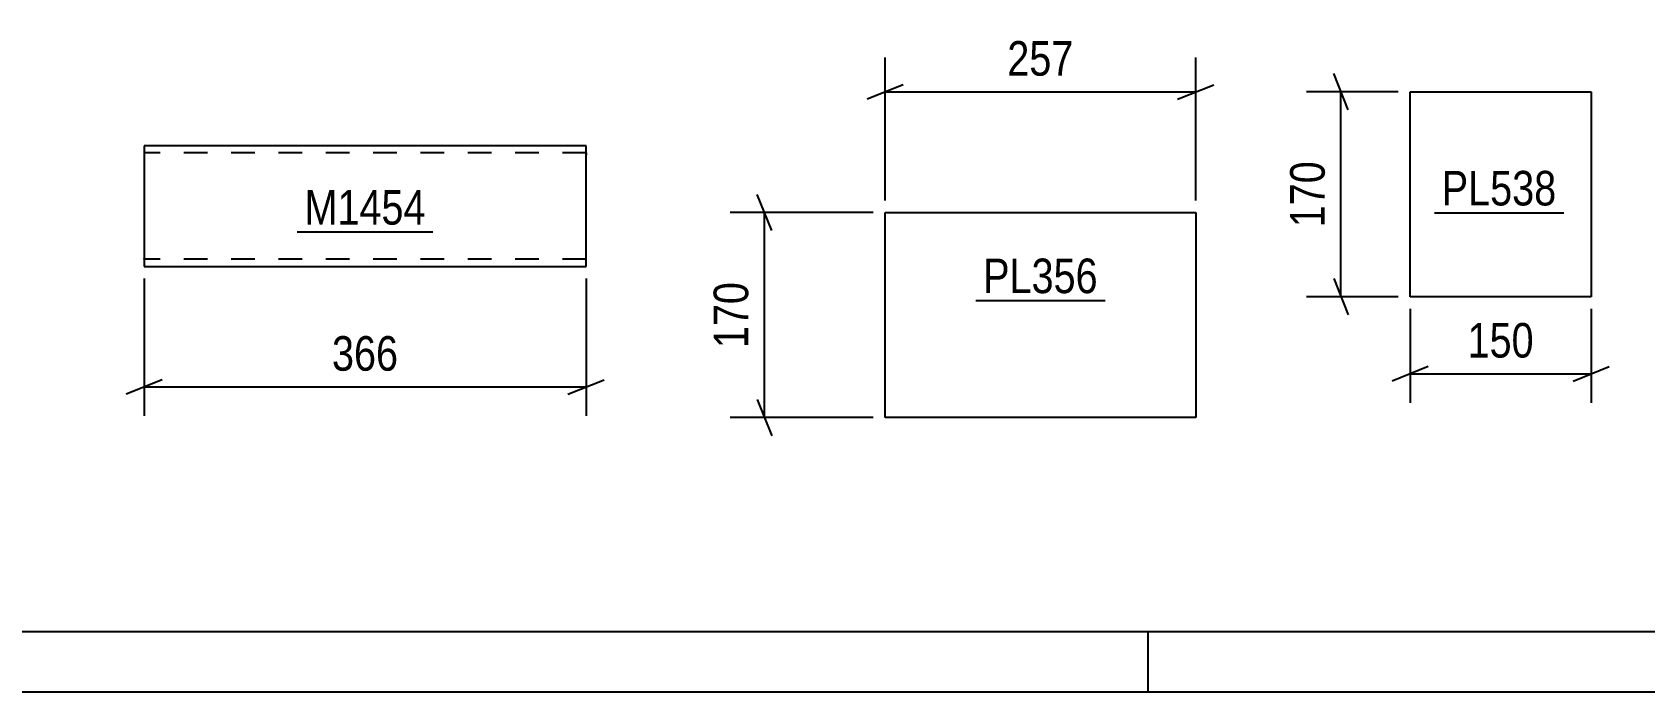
# Model space of a CAD drawing. Header units: millimetres. Extents: x 0 to 420, y 0 to 297.
# Drawn here: x 117.5 to 251.2, y 0 to 54.7 of the extents above; entities that cross this region are included whole.
import ezdxf

# ---------------------------------------------------------------- set-up
doc = ezdxf.new("R2010")
doc.units = ezdxf.units.MM
doc.linetypes.add('DXK_LINE_DOT2', pattern=[3.9198, 1.9599, -1.9599])
doc.styles.add('Arial Narrow', font='ARIALN.TTF', dxfattribs={"height": 0.2})

# ---------------------------------------------------------------- blocks, each defined once
blk = doc.blocks.new('Unknown-318893011-1115')
at = {"color": 5, "linetype": 'Continuous'}
for p, q in [((5, 5), (415, 5)), ((210, 0), (210, 5)), ((0, 0), (420, 0))]:
    blk.add_line(p, q, dxfattribs=at)
blk = doc.blocks.new('Part-318893011-2779 - 2765')
at = {"color": 2, "linetype": 'Continuous'}
for p, q in [((126.82, 45.27), (126.82, 35.36)), ((163.43, 45.27), (126.82, 45.27)), ((163.43, 36.47), (163.43, 45.27)), ((163.43, 35.27), (163.43, 36.47)), ((126.82, 35.36), (126.82, 35.27)), ((126.82, 35.27), (163.43, 35.27))]:
    blk.add_line(p, q, dxfattribs=at)
at = {"color": 7, "linetype": 'DXK_LINE_DOT2'}
for p, q in [((163.43, 44.67), (126.82, 44.67)), ((163.43, 44.67), (163.43, 44.63)), ((163.43, 44.63), (163.43, 44.67)), ((163.43, 44.53), (163.43, 44.63)), ((163.43, 44.63), (163.43, 44.53)), ((163.43, 35.92), (163.43, 36.24)), ((126.82, 35.87), (126.82, 35.92)), ((163.43, 35.87), (126.82, 35.87)), ((163.43, 35.87), (163.43, 35.92))]:
    blk.add_line(p, q, dxfattribs=at)
blk = doc.blocks.new('Part-318893011-2809 - 2795')
at = {"color": 2, "linetype": 'Continuous'}
for p, q in [((231.72, 32.75), (231.72, 49.75)), ((231.72, 49.75), (246.72, 49.75)), ((246.72, 49.75), (246.72, 32.75)), ((246.72, 32.75), (231.72, 32.75))]:
    blk.add_line(p, q, dxfattribs=at)
blk = doc.blocks.new('Part-318893011-4803 - 4802')
at = {"color": 2, "linetype": 'Continuous'}
for p, q in [((188.22, 22.73), (188.22, 39.73)), ((188.22, 39.73), (213.95, 39.73)), ((213.95, 39.73), (213.95, 22.73)), ((213.95, 22.73), (188.22, 22.73))]:
    blk.add_line(p, q, dxfattribs=at)
blk = doc.blocks.new('StraightDimension-318893011-2781 - 2765')
at = {"color": 7, "linetype": 'Continuous'}
for p, q in [((126.82, 34.27), (126.82, 22.87)), ((163.43, 34.27), (163.43, 22.87)), ((128.32, 25.87), (125.32, 24.67)), ((161.93, 24.67), (164.93, 25.87)), ((126.82, 25.27), (163.43, 25.27))]:
    blk.add_line(p, q, dxfattribs=at)
at = {"color": 0}
blk.add_wipeout([(148.47, 26.02), (148.47, 30.22), (141.78, 30.22), (141.78, 26.02)], dxfattribs=at)
at = {"color": 3, "style": 'Arial Narrow'}
blk.add_text('366', height=2.863, dxfattribs=at).set_placement((142.38, 26.62))
blk = doc.blocks.new('StraightDimension-318893011-2811 - 2795')
at = {"color": 7, "linetype": 'Continuous'}
for p, q in [((226.59, 48.25), (225.39, 51.25)), ((230.72, 49.75), (223.14, 49.75)), ((225.99, 32.75), (225.99, 49.75)), ((225.39, 34.25), (226.59, 31.25)), ((230.72, 32.75), (223.14, 32.75))]:
    blk.add_line(p, q, dxfattribs=at)
at = {"color": 0}
blk.add_wipeout([(225.24, 44.6), (221.04, 44.6), (221.04, 37.91), (225.24, 37.91)], dxfattribs=at)
at = {"color": 3, "style": 'Arial Narrow'}
blk.add_text('170', height=2.863, rotation=90.0002, dxfattribs=at).set_placement((224.64, 38.51))
blk = doc.blocks.new('StraightDimension-318893011-2822 - 2795')
at = {"color": 7, "linetype": 'Continuous'}
for p, q in [((231.72, 31.75), (231.72, 23.96)), ((246.72, 31.75), (246.72, 23.96)), ((233.22, 26.96), (230.22, 25.76)), ((245.22, 25.76), (248.22, 26.96)), ((231.72, 26.36), (246.72, 26.36))]:
    blk.add_line(p, q, dxfattribs=at)
at = {"color": 0}
blk.add_wipeout([(242.56, 27.11), (242.56, 31.31), (235.88, 31.31), (235.88, 27.11)], dxfattribs=at)
at = {"color": 3, "style": 'Arial Narrow'}
blk.add_text('150', height=2.863, dxfattribs=at).set_placement((236.48, 27.71))
blk = doc.blocks.new('StraightDimension-318893011-4805 - 4802')
at = {"color": 7, "linetype": 'Continuous'}
for p, q in [((178.82, 38.23), (177.62, 41.23)), ((187.22, 39.73), (175.37, 39.73)), ((178.22, 22.73), (178.22, 39.73)), ((177.62, 24.23), (178.82, 21.23)), ((187.22, 22.73), (175.37, 22.73))]:
    blk.add_line(p, q, dxfattribs=at)
at = {"color": 0}
blk.add_wipeout([(177.47, 34.57), (173.27, 34.57), (173.27, 27.89), (177.47, 27.89)], dxfattribs=at)
at = {"color": 3, "style": 'Arial Narrow'}
blk.add_text('170', height=2.863, rotation=90.0002, dxfattribs=at).set_placement((176.87, 28.49))
blk = doc.blocks.new('StraightDimension-318893011-4809 - 4802')
at = {"color": 7, "linetype": 'Continuous'}
for p, q in [((188.22, 40.73), (188.22, 52.58)), ((213.95, 40.73), (213.95, 52.58)), ((189.72, 50.33), (186.72, 49.13)), ((188.22, 49.73), (213.95, 49.73)), ((212.45, 49.13), (215.45, 50.33))]:
    blk.add_line(p, q, dxfattribs=at)
at = {"color": 0}
blk.add_wipeout([(204.43, 50.48), (204.43, 54.68), (197.74, 54.68), (197.74, 50.48)], dxfattribs=at)
at = {"color": 3, "style": 'Arial Narrow'}
blk.add_text('257', height=2.863, dxfattribs=at).set_placement((198.34, 51.08))
blk = doc.blocks.new('Mark-318893011-2777 - 2765')
at = {"color": 0}
blk.add_wipeout([(150.15, 38.73), (150.15, 41.73), (140.1, 41.73), (140.1, 38.73)], dxfattribs=at)
blk.add_wipeout([(150.15, 38.73), (150.15, 41.73), (140.1, 41.73), (140.1, 38.73)], dxfattribs=at)
at = {"color": 30, "linetype": 'Continuous'}
blk.add_line((139.5, 38.13), (150.75, 38.13), dxfattribs=at)
at = {"color": 3, "style": 'Arial Narrow'}
blk.add_text('M1454', height=2.863, dxfattribs=at).set_placement((140.1, 38.73))
blk = doc.blocks.new('Mark-318893011-2807 - 2795')
at = {"color": 0}
blk.add_wipeout([(243.85, 40.32), (243.85, 43.32), (234.34, 43.32), (234.34, 40.32)], dxfattribs=at)
blk.add_wipeout([(243.85, 40.32), (243.85, 43.32), (234.34, 43.32), (234.34, 40.32)], dxfattribs=at)
at = {"color": 30, "linetype": 'Continuous'}
blk.add_line((233.74, 39.72), (244.45, 39.72), dxfattribs=at)
at = {"color": 3, "style": 'Arial Narrow'}
blk.add_text('PL538', height=2.863, dxfattribs=at).set_placement((234.34, 40.32))
blk = doc.blocks.new('Mark-318893011-4812 - 4802')
at = {"color": 0}
blk.add_wipeout([(205.84, 33.05), (205.84, 36.05), (196.34, 36.05), (196.34, 33.05)], dxfattribs=at)
blk.add_wipeout([(205.84, 33.05), (205.84, 36.05), (196.34, 36.05), (196.34, 33.05)], dxfattribs=at)
at = {"color": 30, "linetype": 'Continuous'}
blk.add_line((195.74, 32.45), (206.44, 32.45), dxfattribs=at)
at = {"color": 3, "style": 'Arial Narrow'}
blk.add_text('PL356', height=2.863, dxfattribs=at).set_placement((196.34, 33.05))

msp = doc.modelspace()

# ---------------------------------------------------------------- block references
for name in ['Unknown-318893011-1115', 'Part-318893011-2809 - 2795', 'Part-318893011-2779 - 2765', 'Part-318893011-4803 - 4802']:
    msp.add_blockref(name, (0, 0))

# ---------------------------------------------------------------- next in the draw order: block references
for name in ['StraightDimension-318893011-2811 - 2795', 'Mark-318893011-2807 - 2795', 'Mark-318893011-2777 - 2765', 'StraightDimension-318893011-4805 - 4802', 'Mark-318893011-4812 - 4802', 'StraightDimension-318893011-2781 - 2765']:
    msp.add_blockref(name, (0, 0))

# ---------------------------------------------------------------- next in the draw order: block references
for name in ['StraightDimension-318893011-4809 - 4802', 'StraightDimension-318893011-2822 - 2795']:
    msp.add_blockref(name, (0, 0))

doc.saveas('drawing.dxf')
